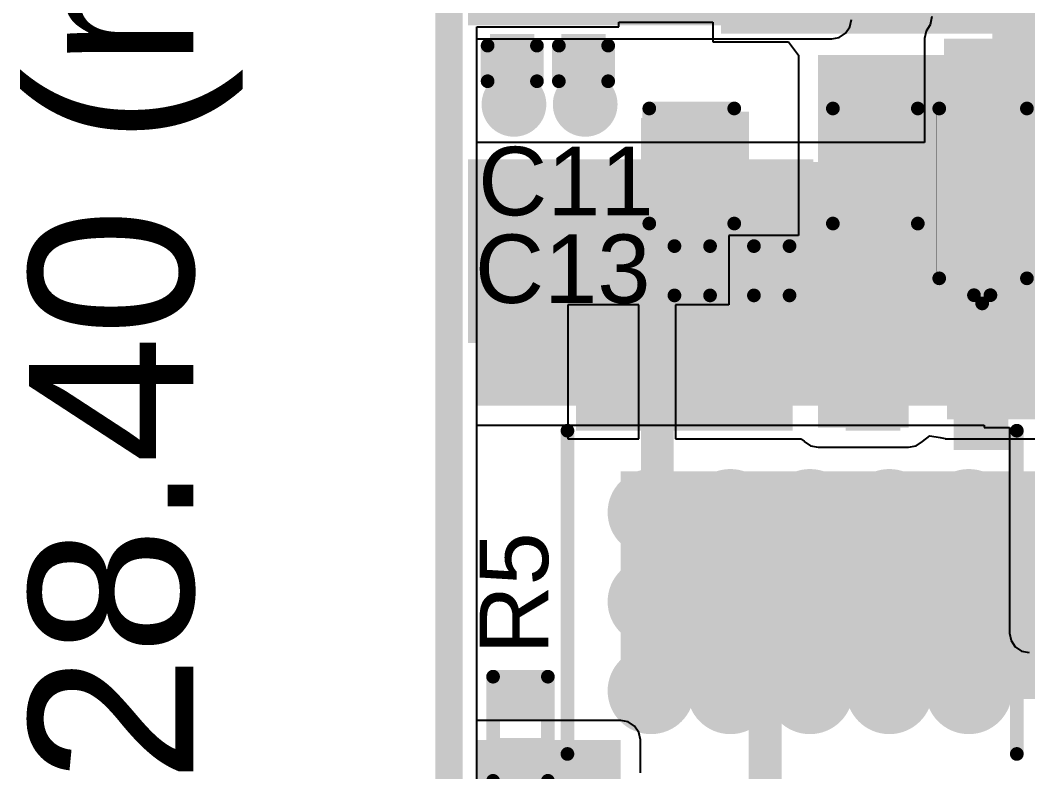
# Model space of a CAD drawing. Header units: millimetres. Extents: x -6 to 37.5, y -2.1 to 28.8.
# Drawn here: x -5.97 to 3.37, y 5.04 to 12.01 of the extents above; entities that cross this region are included whole.
import ezdxf

# ---------------------------------------------------------------- set-up
doc = ezdxf.new("R2010")
doc.units = ezdxf.units.MM
for name, color, linetype in [('BottomLayer', 5, 'Continuous'), ('BottomPaste', 16, 'Continuous'), ('BottomSolder', 6, 'Continuous'), ('Mechanical2', 216, 'Continuous'), ('TopLayer', 1, 'Continuous'), ('TopOverlay', 2, 'Continuous'), ('TopPaste', 8, 'Continuous'), ('TopSolder', 216, 'Continuous'), ('ViaHoleLayer', 16, 'Continuous')]:
    doc.layers.add(name, color=color, linetype=linetype)
doc.styles.add('Arial', font='arial.ttf', dxfattribs={"height": 0.2})

# ---------------------------------------------------------------- blocks, each defined once
blk = doc.blocks.new('QFNWB_56__7_7__4')
at = {"layer": 'TopLayer'}
for points in [[(3.1, -0.09), (3.75, -0.09), (3.75, -0.31), (3.1, -0.31)], [(3.1, -0.49), (3.75, -0.49), (3.75, -0.71), (3.1, -0.71)], [(3.1, -0.89), (3.75, -0.89), (3.75, -1.11), (3.1, -1.11)], [(3.1, -1.29), (3.75, -1.29), (3.75, -1.51), (3.1, -1.51)], [(3.1, -1.69), (3.75, -1.69), (3.75, -1.91), (3.1, -1.91)], [(3.1, -2.09), (3.75, -2.09), (3.75, -2.31), (3.1, -2.31)], [(3.1, -2.49), (3.75, -2.49), (3.75, -2.71), (3.1, -2.71)]]:
    blk.add_hatch(color=1, dxfattribs=at).paths.add_polyline_path(points)
at = {"layer": 'TopPaste'}
for points in [[(3.1, -0.09), (3.75, -0.09), (3.75, -0.31), (3.1, -0.31)], [(3.1, -0.49), (3.75, -0.49), (3.75, -0.71), (3.1, -0.71)], [(3.1, -0.89), (3.75, -0.89), (3.75, -1.11), (3.1, -1.11)], [(3.1, -1.29), (3.75, -1.29), (3.75, -1.51), (3.1, -1.51)], [(3.1, -1.69), (3.75, -1.69), (3.75, -1.91), (3.1, -1.91)], [(3.1, -2.09), (3.75, -2.09), (3.75, -2.31), (3.1, -2.31)], [(3.1, -2.49), (3.75, -2.49), (3.75, -2.71), (3.1, -2.71)]]:
    blk.add_hatch(color=8, dxfattribs=at).paths.add_polyline_path(points)
at = {"layer": 'TopSolder'}
for points in [[(2.9984, 0.4116), (3.8516, 0.4116), (3.8516, -0.0116), (2.9984, -0.0116)], [(2.9984, 0.0116), (3.8516, 0.0116), (3.8516, -0.4116), (2.9984, -0.4116)], [(2.9984, -0.3884), (3.8516, -0.3884), (3.8516, -0.8116), (2.9984, -0.8116)], [(2.9984, -0.7884), (3.8516, -0.7884), (3.8516, -1.2116), (2.9984, -1.2116)], [(2.9984, -1.1884), (3.8516, -1.1884), (3.8516, -1.6116), (2.9984, -1.6116)], [(2.9984, -1.5884), (3.8516, -1.5884), (3.8516, -2.0116), (2.9984, -2.0116)], [(2.9984, -1.9884), (3.8516, -1.9884), (3.8516, -2.4116), (2.9984, -2.4116)], [(2.9984, -2.3884), (3.8516, -2.3884), (3.8516, -2.8116), (2.9984, -2.8116)]]:
    blk.add_hatch(color=216, dxfattribs=at).paths.add_polyline_path(points)
blk = doc.blocks.new('R___0201_6')
at = {"layer": 'TopLayer'}
for points in [[(-0.41, 0.185), (-0.14, 0.185), (-0.14, -0.185), (-0.41, -0.185)], [(0.14, 0.185), (0.41, 0.185), (0.41, -0.185), (0.14, -0.185)]]:
    blk.add_hatch(color=1, dxfattribs=at).paths.add_polyline_path(points)
at = {"layer": 'TopPaste'}
for points in [[(-0.41, 0.185), (-0.14, 0.185), (-0.14, -0.185), (-0.41, -0.185)], [(0.14, 0.185), (0.41, 0.185), (0.41, -0.185), (0.14, -0.185)]]:
    blk.add_hatch(color=8, dxfattribs=at).paths.add_polyline_path(points)
at = {"layer": 'TopSolder'}
for points in [[(-0.465, 0.24), (-0.085, 0.24), (-0.085, -0.24), (-0.465, -0.24)], [(0.085, 0.24), (0.465, 0.24), (0.465, -0.24), (0.085, -0.24)]]:
    blk.add_hatch(color=216, dxfattribs=at).paths.add_polyline_path(points)
at = {"layer": 'TopOverlay', "const_width": 0.127}
for points in [[(-0.4826, 0.254), (0.4826, 0.254)], [(-0.4826, 0.254), (-0.4826, -0.254)], [(0.4826, 0.254), (0.4826, -0.254)], [(-0.4826, -0.254), (0.4826, -0.254)]]:
    blk.add_lwpolyline(points, dxfattribs=at)
at = {"layer": 'TopOverlay', "const_width": 0.0635}
for points in [[(-0.5143, 0.254, 1), (-0.4508, 0.254, 1)], [(-0.5143, 0.254, 1), (-0.4508, 0.254, 1)], [(0.4509, 0.254, 1), (0.5144, 0.254, 1)], [(0.4509, 0.254, 1), (0.5144, 0.254, 1)], [(-0.5143, -0.254, 1), (-0.4508, -0.254, 1)], [(-0.5143, -0.254, 1), (-0.4508, -0.254, 1)], [(0.4509, -0.254, 1), (0.5144, -0.254, 1)], [(0.4509, -0.254, 1), (0.5144, -0.254, 1)]]:
    blk.add_lwpolyline(points, format="xyb", close=True, dxfattribs=at)
blk = doc.blocks.new('16_MSOP_EP_14')
at = {"layer": 'TopLayer'}
for points in [[(-1.725, 1.9025), (-1.725, 1.5975), (-2.614, 1.5975), (-2.614, 1.9025)], [(2.614, 1.9025), (2.614, 1.5975), (1.725, 1.5975), (1.725, 1.9025)], [(0.8255, 1.4225), (0.8255, -1.4225), (-0.8255, -1.4225), (-0.8255, 1.4225)], [(-1.725, 0.9025), (-1.725, 0.5975), (-2.614, 0.5975), (-2.614, 0.9025)], [(2.614, 0.9025), (2.614, 0.5975), (1.725, 0.5975), (1.725, 0.9025)], [(-1.725, -0.0975), (-1.725, -0.4025), (-2.614, -0.4025), (-2.614, -0.0975)], [(2.614, -0.0975), (2.614, -0.4025), (1.725, -0.4025), (1.725, -0.0975)], [(-1.725, -0.5975), (-1.725, -0.9025), (-2.614, -0.9025), (-2.614, -0.5975)], [(2.614, -0.5975), (2.614, -0.9025), (1.725, -0.9025), (1.725, -0.5975)], [(-1.725, -1.0975), (-1.725, -1.4025), (-2.614, -1.4025), (-2.614, -1.0975)], [(2.614, -1.0975), (2.614, -1.4025), (1.725, -1.4025), (1.725, -1.0975)], [(-1.725, -1.5975), (-1.725, -1.9025), (-2.614, -1.9025), (-2.614, -1.5975)], [(2.614, -1.5975), (2.614, -1.9025), (1.725, -1.9025), (1.725, -1.5975)]]:
    blk.add_hatch(color=1, dxfattribs=at).paths.add_polyline_path(points)
at = {"layer": 'TopOverlay'}
blk.add_hatch(color=2, dxfattribs=at).paths.add_polyline_path([(-1.649, 1.496), (-1.4458, 1.496), (-1.4458, 2.0066), (-1.649, 2.0066)])
at = {"layer": 'TopPaste'}
for points in [[(-1.725, 1.9025), (-1.725, 1.5975), (-2.614, 1.5975), (-2.614, 1.9025)], [(2.614, 1.9025), (2.614, 1.5975), (1.725, 1.5975), (1.725, 1.9025)], [(0.8255, 1.4225), (0.8255, -1.4225), (-0.8255, -1.4225), (-0.8255, 1.4225)], [(-1.725, 0.9025), (-1.725, 0.5975), (-2.614, 0.5975), (-2.614, 0.9025)], [(2.614, 0.9025), (2.614, 0.5975), (1.725, 0.5975), (1.725, 0.9025)], [(-1.725, -0.0975), (-1.725, -0.4025), (-2.614, -0.4025), (-2.614, -0.0975)], [(2.614, -0.0975), (2.614, -0.4025), (1.725, -0.4025), (1.725, -0.0975)], [(-1.725, -0.5975), (-1.725, -0.9025), (-2.614, -0.9025), (-2.614, -0.5975)], [(2.614, -0.5975), (2.614, -0.9025), (1.725, -0.9025), (1.725, -0.5975)], [(-1.725, -1.0975), (-1.725, -1.4025), (-2.614, -1.4025), (-2.614, -1.0975)], [(2.614, -1.0975), (2.614, -1.4025), (1.725, -1.4025), (1.725, -1.0975)], [(-1.725, -1.5975), (-1.725, -1.9025), (-2.614, -1.9025), (-2.614, -1.5975)], [(2.614, -1.5975), (2.614, -1.9025), (1.725, -1.9025), (1.725, -1.5975)]]:
    blk.add_hatch(color=8, dxfattribs=at).paths.add_polyline_path(points)
at = {"layer": 'TopSolder'}
for points in [[(-1.6234, 2.0041), (-1.6234, 1.4959), (-2.7156, 1.4959), (-2.7156, 2.0041)], [(2.7156, 2.0041), (2.7156, 1.4959), (1.6234, 1.4959), (1.6234, 2.0041)], [(0.9271, 1.5241), (0.9271, -1.5241), (-0.9271, -1.5241), (-0.9271, 1.5241)], [(-1.6234, 1.0041), (-1.6234, 0.4959), (-2.7156, 0.4959), (-2.7156, 1.0041)], [(2.7156, 1.0041), (2.7156, 0.4959), (1.6234, 0.4959), (1.6234, 1.0041)], [(-1.6234, 0.0041), (-1.6234, -0.5041), (-2.7156, -0.5041), (-2.7156, 0.0041)], [(2.7156, 0.0041), (2.7156, -0.5041), (1.6234, -0.5041), (1.6234, 0.0041)], [(-1.6234, -0.4959), (-1.6234, -1.0041), (-2.7156, -1.0041), (-2.7156, -0.4959)], [(2.7156, -0.4959), (2.7156, -1.0041), (1.6234, -1.0041), (1.6234, -0.4959)], [(-1.6234, -0.9959), (-1.6234, -1.5041), (-2.7156, -1.5041), (-2.7156, -0.9959)], [(2.7156, -0.9959), (2.7156, -1.5041), (1.6234, -1.5041), (1.6234, -0.9959)], [(-1.6234, -1.4959), (-1.6234, -2.0041), (-2.7156, -2.0041), (-2.7156, -1.4959)], [(2.7156, -1.4959), (2.7156, -2.0041), (1.6234, -2.0041), (1.6234, -1.4959)]]:
    blk.add_hatch(color=216, dxfattribs=at).paths.add_polyline_path(points)
at = {"layer": 'TopOverlay', "const_width": 0.127}
for points in [[(1.3736, 2.0828), (-1.6236, 2.0828)], [(-2.8036, 1.7618), (-2.8798, 1.838)], [(-2.8798, 1.6856), (-2.8798, 1.838)], [(-2.8798, 1.6856), (-2.8036, 1.7618)], [(1.3736, -2.0828), (-1.6236, -2.0828)]]:
    blk.add_lwpolyline(points, dxfattribs=at)
at = {"layer": 'TopOverlay', "const_width": 0.0635}
for points in [[(-1.6553, 2.0828, 1), (-1.5918, 2.0828, 1)], [(1.3419, 2.0828, 1), (1.4054, 2.0828, 1)], [(-2.9116, 1.838, 1), (-2.8481, 1.838, 1)], [(-2.9116, 1.838, 1), (-2.8481, 1.838, 1)], [(-2.8354, 1.7618, 1), (-2.7719, 1.7618, 1)], [(-2.8354, 1.7618, 1), (-2.7719, 1.7618, 1)], [(-2.9116, 1.6856, 1), (-2.8481, 1.6856, 1)], [(-2.9116, 1.6856, 1), (-2.8481, 1.6856, 1)], [(-1.6553, -2.0828, 1), (-1.5918, -2.0828, 1)], [(1.3419, -2.0828, 1), (1.4054, -2.0828, 1)]]:
    blk.add_lwpolyline(points, format="xyb", close=True, dxfattribs=at)
blk = doc.blocks.new('1P_SMD_PAD_B_19')
at = {"layer": 'BottomLayer'}
blk.add_hatch(color=5, dxfattribs=at).paths.add_polyline_path([(-0.75, 1.5), (0.75, 1.5), (0.75, -1.5), (-0.75, -1.5)])
at = {"layer": 'BottomPaste'}
blk.add_hatch(color=16, dxfattribs=at).paths.add_polyline_path([(-0.75, 1.5), (0.75, 1.5), (0.75, -1.5), (-0.75, -1.5)])
at = {"layer": 'BottomSolder'}
blk.add_hatch(color=6, dxfattribs=at).paths.add_polyline_path([(-0.8516, 1.6016), (0.8516, 1.6016), (0.8516, -1.6016), (-0.8516, -1.6016)])
blk = doc.blocks.new('1P_SMD_PAD_B_20')
at = {"layer": 'BottomLayer'}
blk.add_hatch(color=5, dxfattribs=at).paths.add_polyline_path([(-0.75, 1.5), (0.75, 1.5), (0.75, -1.5), (-0.75, -1.5)])
at = {"layer": 'BottomPaste'}
blk.add_hatch(color=16, dxfattribs=at).paths.add_polyline_path([(-0.75, 1.5), (0.75, 1.5), (0.75, -1.5), (-0.75, -1.5)])
at = {"layer": 'BottomSolder'}
blk.add_hatch(color=6, dxfattribs=at).paths.add_polyline_path([(-0.8516, 1.6016), (0.8516, 1.6016), (0.8516, -1.6016), (-0.8516, -1.6016)])
blk = doc.blocks.new('CAP_0201_37')
at = {"layer": 'TopLayer'}
for points in [[(-0.45, 0.15), (-0.15, 0.15), (-0.15, -0.15), (-0.45, -0.15)], [(0.15, 0.15), (0.45, 0.15), (0.45, -0.15), (0.15, -0.15)]]:
    blk.add_hatch(color=1, dxfattribs=at).paths.add_polyline_path(points)
at = {"layer": 'TopPaste'}
for points in [[(-0.45, 0.15), (-0.15, 0.15), (-0.15, -0.15), (-0.45, -0.15)], [(0.15, 0.15), (0.45, 0.15), (0.45, -0.15), (0.15, -0.15)]]:
    blk.add_hatch(color=8, dxfattribs=at).paths.add_polyline_path(points)
at = {"layer": 'TopSolder'}
for points in [[(-0.505, 0.205), (-0.095, 0.205), (-0.095, -0.205), (-0.505, -0.205)], [(0.095, 0.205), (0.505, 0.205), (0.505, -0.205), (0.095, -0.205)]]:
    blk.add_hatch(color=216, dxfattribs=at).paths.add_polyline_path(points)
at = {"layer": 'TopOverlay', "const_width": 0.127}
for points in [[(-0.5334, 0.2286), (-0.2032, 0.2286)], [(-0.5334, 0.2286), (-0.5334, -0.2286)], [(0.2032, 0.2286), (0.5334, 0.2286)], [(0.5334, 0.2286), (0.5334, -0.2286)], [(-0.5334, -0.2286), (-0.2032, -0.2286)], [(0.2032, -0.2286), (0.5334, -0.2286)]]:
    blk.add_lwpolyline(points, dxfattribs=at)
at = {"layer": 'TopOverlay', "const_width": 0.0635}
for points in [[(-0.5652, 0.2286, 1), (-0.5017, 0.2286, 1)], [(-0.5652, 0.2286, 1), (-0.5017, 0.2286, 1)], [(-0.235, 0.2286, 1), (-0.1715, 0.2286, 1)], [(0.1714, 0.2286, 1), (0.2349, 0.2286, 1)], [(0.5016, 0.2286, 1), (0.5651, 0.2286, 1)], [(0.5016, 0.2286, 1), (0.5651, 0.2286, 1)], [(-0.5652, -0.2286, 1), (-0.5017, -0.2286, 1)], [(-0.5652, -0.2286, 1), (-0.5017, -0.2286, 1)], [(-0.235, -0.2286, 1), (-0.1715, -0.2286, 1)], [(0.1714, -0.2286, 1), (0.2349, -0.2286, 1)], [(0.5016, -0.2286, 1), (0.5651, -0.2286, 1)], [(0.5016, -0.2286, 1), (0.5651, -0.2286, 1)]]:
    blk.add_lwpolyline(points, format="xyb", close=True, dxfattribs=at)
blk = doc.blocks.new('CAP_0201_43')
at = {"layer": 'TopLayer'}
for points in [[(-0.45, 0.15), (-0.15, 0.15), (-0.15, -0.15), (-0.45, -0.15)], [(0.15, 0.15), (0.45, 0.15), (0.45, -0.15), (0.15, -0.15)]]:
    blk.add_hatch(color=1, dxfattribs=at).paths.add_polyline_path(points)
at = {"layer": 'TopPaste'}
for points in [[(-0.45, 0.15), (-0.15, 0.15), (-0.15, -0.15), (-0.45, -0.15)], [(0.15, 0.15), (0.45, 0.15), (0.45, -0.15), (0.15, -0.15)]]:
    blk.add_hatch(color=8, dxfattribs=at).paths.add_polyline_path(points)
at = {"layer": 'TopSolder'}
for points in [[(-0.505, 0.205), (-0.095, 0.205), (-0.095, -0.205), (-0.505, -0.205)], [(0.095, 0.205), (0.505, 0.205), (0.505, -0.205), (0.095, -0.205)]]:
    blk.add_hatch(color=216, dxfattribs=at).paths.add_polyline_path(points)
at = {"layer": 'TopOverlay', "const_width": 0.127}
for points in [[(-0.5334, 0.2286), (-0.5334, -0.2286)], [(-0.2032, 0.2286), (-0.5334, 0.2286)], [(0.5334, 0.2286), (0.2032, 0.2286)], [(0.5334, 0.2286), (0.5334, -0.2286)], [(-0.2032, -0.2286), (-0.5334, -0.2286)], [(0.5334, -0.2286), (0.2032, -0.2286)]]:
    blk.add_lwpolyline(points, dxfattribs=at)
at = {"layer": 'TopOverlay', "const_width": 0.0635}
for points in [[(-0.5651, 0.2286, 1), (-0.5016, 0.2286, 1)], [(-0.5651, 0.2286, 1), (-0.5016, 0.2286, 1)], [(-0.2349, 0.2286, 1), (-0.1714, 0.2286, 1)], [(0.1715, 0.2286, 1), (0.235, 0.2286, 1)], [(0.5017, 0.2286, 1), (0.5652, 0.2286, 1)], [(0.5017, 0.2286, 1), (0.5652, 0.2286, 1)], [(-0.5651, -0.2286, 1), (-0.5016, -0.2286, 1)], [(-0.5651, -0.2286, 1), (-0.5016, -0.2286, 1)], [(-0.2349, -0.2286, 1), (-0.1714, -0.2286, 1)], [(0.1715, -0.2286, 1), (0.235, -0.2286, 1)], [(0.5017, -0.2286, 1), (0.5652, -0.2286, 1)], [(0.5017, -0.2286, 1), (0.5652, -0.2286, 1)]]:
    blk.add_lwpolyline(points, format="xyb", close=True, dxfattribs=at)
blk = doc.blocks.new('RES_2512_B_69')
at = {"layer": 'BottomLayer'}
for points in [[(-4.05, 1.7), (-2.45, 1.7), (-2.45, -1.7), (-4.05, -1.7)], [(2.45, 1.7), (4.05, 1.7), (4.05, -1.7), (2.45, -1.7)]]:
    blk.add_hatch(color=5, dxfattribs=at).paths.add_polyline_path(points)
at = {"layer": 'BottomPaste'}
for points in [[(-4.05, 1.7), (-2.45, 1.7), (-2.45, -1.7), (-4.05, -1.7)], [(2.45, 1.7), (4.05, 1.7), (4.05, -1.7), (2.45, -1.7)]]:
    blk.add_hatch(color=16, dxfattribs=at).paths.add_polyline_path(points)
at = {"layer": 'BottomSolder'}
for points in [[(-4.1516, 1.8016), (-2.3484, 1.8016), (-2.3484, -1.8016), (-4.1516, -1.8016)], [(2.3484, 1.8016), (4.1516, 1.8016), (4.1516, -1.8016), (2.3484, -1.8016)]]:
    blk.add_hatch(color=6, dxfattribs=at).paths.add_polyline_path(points)
blk = doc.blocks.new('R___0402_74')
at = {"layer": 'TopLayer'}
for points in [[(-0.6985, -0.3175), (-0.6985, 0.3175), (-0.2413, 0.3175), (-0.2413, -0.3175)], [(0.2413, -0.3175), (0.2413, 0.3175), (0.6985, 0.3175), (0.6985, -0.3175)]]:
    blk.add_hatch(color=1, dxfattribs=at).paths.add_polyline_path(points)
at = {"layer": 'TopPaste'}
for points in [[(-0.6985, -0.3175), (-0.6985, 0.3175), (-0.2413, 0.3175), (-0.2413, -0.3175)], [(0.2413, -0.3175), (0.2413, 0.3175), (0.6985, 0.3175), (0.6985, -0.3175)]]:
    blk.add_hatch(color=8, dxfattribs=at).paths.add_polyline_path(points)
at = {"layer": 'TopSolder'}
for points in [[(-0.7535, -0.3725), (-0.7535, 0.3725), (-0.1863, 0.3725), (-0.1863, -0.3725)], [(0.1863, -0.3725), (0.1863, 0.3725), (0.7535, 0.3725), (0.7535, -0.3725)]]:
    blk.add_hatch(color=216, dxfattribs=at).paths.add_polyline_path(points)
at = {"layer": 'TopOverlay'}
for points, const_width in [([(0.7874, 0.4064), (-0.7874, 0.4064)], 0.127), ([(-0.7874, -0.4064), (-0.7874, 0.4064)], 0.127), ([(0.7874, -0.4064), (0.7874, 0.4064)], 0.127), ([(0.7874, -0.4064), (-0.7874, -0.4064)], 0.127), ([(0.8128, -0.4318), (-0.8128, -0.4318)], 0.00323)]:
    blk.add_lwpolyline(points, dxfattribs=dict(at, const_width=const_width))
for points, const_width in [([(-0.8191, 0.4064, 1), (-0.7556, 0.4064, 1)], 0.0635), ([(-0.8191, 0.4064, 1), (-0.7556, 0.4064, 1)], 0.0635), ([(0.7557, 0.4064, 1), (0.8192, 0.4064, 1)], 0.0635), ([(0.7557, 0.4064, 1), (0.8192, 0.4064, 1)], 0.0635), ([(-0.8191, -0.4064, 1), (-0.7556, -0.4064, 1)], 0.0635), ([(-0.8191, -0.4064, 1), (-0.7556, -0.4064, 1)], 0.0635), ([(0.7557, -0.4064, 1), (0.8192, -0.4064, 1)], 0.0635), ([(0.7557, -0.4064, 1), (0.8192, -0.4064, 1)], 0.0635), ([(-0.8136, -0.4318, 1), (-0.812, -0.4318, 1)], 0.00161), ([(0.812, -0.4318, 1), (0.8136, -0.4318, 1)], 0.00161)]:
    blk.add_lwpolyline(points, format="xyb", close=True, dxfattribs=dict(at, const_width=const_width))
blk = doc.blocks.new('CAP_0201_91')
at = {"layer": 'TopLayer'}
for points in [[(-0.45, 0.15), (-0.15, 0.15), (-0.15, -0.15), (-0.45, -0.15)], [(0.15, 0.15), (0.45, 0.15), (0.45, -0.15), (0.15, -0.15)]]:
    blk.add_hatch(color=1, dxfattribs=at).paths.add_polyline_path(points)
at = {"layer": 'TopPaste'}
for points in [[(-0.45, 0.15), (-0.15, 0.15), (-0.15, -0.15), (-0.45, -0.15)], [(0.15, 0.15), (0.45, 0.15), (0.45, -0.15), (0.15, -0.15)]]:
    blk.add_hatch(color=8, dxfattribs=at).paths.add_polyline_path(points)
at = {"layer": 'TopSolder'}
for points in [[(-0.505, 0.205), (-0.095, 0.205), (-0.095, -0.205), (-0.505, -0.205)], [(0.095, 0.205), (0.505, 0.205), (0.505, -0.205), (0.095, -0.205)]]:
    blk.add_hatch(color=216, dxfattribs=at).paths.add_polyline_path(points)
at = {"layer": 'TopOverlay', "const_width": 0.127}
for points in [[(-0.5334, 0.2286), (-0.2032, 0.2286)], [(-0.5334, 0.2286), (-0.5334, -0.2286)], [(0.2032, 0.2286), (0.5334, 0.2286)], [(0.5334, 0.2286), (0.5334, -0.2286)], [(-0.5334, -0.2286), (-0.2032, -0.2286)], [(0.2032, -0.2286), (0.5334, -0.2286)]]:
    blk.add_lwpolyline(points, dxfattribs=at)
at = {"layer": 'TopOverlay', "const_width": 0.0635}
for points in [[(-0.5652, 0.2286, 1), (-0.5017, 0.2286, 1)], [(-0.5652, 0.2286, 1), (-0.5017, 0.2286, 1)], [(-0.235, 0.2286, 1), (-0.1715, 0.2286, 1)], [(0.1714, 0.2286, 1), (0.2349, 0.2286, 1)], [(0.5016, 0.2286, 1), (0.5651, 0.2286, 1)], [(0.5016, 0.2286, 1), (0.5651, 0.2286, 1)], [(-0.5652, -0.2286, 1), (-0.5017, -0.2286, 1)], [(-0.5652, -0.2286, 1), (-0.5017, -0.2286, 1)], [(-0.235, -0.2286, 1), (-0.1715, -0.2286, 1)], [(0.1714, -0.2286, 1), (0.2349, -0.2286, 1)], [(0.5016, -0.2286, 1), (0.5651, -0.2286, 1)], [(0.5016, -0.2286, 1), (0.5651, -0.2286, 1)]]:
    blk.add_lwpolyline(points, format="xyb", close=True, dxfattribs=at)
blk = doc.blocks.new('C___0603_102')
at = {"layer": 'TopLayer'}
for points in [[(-0.381, 0.4445), (-0.381, -0.4445), (-1.143, -0.4445), (-1.143, 0.4445)], [(1.143, 0.4445), (1.143, -0.4445), (0.381, -0.4445), (0.381, 0.4445)]]:
    blk.add_hatch(color=1, dxfattribs=at).paths.add_polyline_path(points)
at = {"layer": 'TopPaste'}
for points in [[(-0.381, 0.4445), (-0.381, -0.4445), (-1.143, -0.4445), (-1.143, 0.4445)], [(1.143, 0.4445), (1.143, -0.4445), (0.381, -0.4445), (0.381, 0.4445)]]:
    blk.add_hatch(color=8, dxfattribs=at).paths.add_polyline_path(points)
at = {"layer": 'TopSolder'}
for points in [[(-0.321, 0.5045), (-0.321, -0.5045), (-1.203, -0.5045), (-1.203, 0.5045)], [(1.203, 0.5045), (1.203, -0.5045), (0.321, -0.5045), (0.321, 0.5045)]]:
    blk.add_hatch(color=216, dxfattribs=at).paths.add_polyline_path(points)
at = {"layer": 'TopOverlay', "const_width": 0.127}
for points in [[(-1.2446, 0.5334), (-1.2446, -0.5334)], [(-0.4572, 0.5334), (-1.2446, 0.5334)], [(1.2446, 0.5334), (0.4572, 0.5334)], [(1.2446, 0.5334), (1.2446, -0.5334)], [(-0.4572, -0.5334), (-1.2446, -0.5334)], [(1.2446, -0.5334), (0.4572, -0.5334)]]:
    blk.add_lwpolyline(points, dxfattribs=at)
at = {"layer": 'TopOverlay', "const_width": 0.0635}
for points in [[(-1.2764, 0.5334, 1), (-1.2129, 0.5334, 1)], [(-1.2764, 0.5334, 1), (-1.2129, 0.5334, 1)], [(-0.489, 0.5334, 1), (-0.4255, 0.5334, 1)], [(0.4254, 0.5334, 1), (0.4889, 0.5334, 1)], [(1.2128, 0.5334, 1), (1.2763, 0.5334, 1)], [(1.2128, 0.5334, 1), (1.2763, 0.5334, 1)], [(-1.2764, -0.5334, 1), (-1.2129, -0.5334, 1)], [(-1.2764, -0.5334, 1), (-1.2129, -0.5334, 1)], [(-0.489, -0.5334, 1), (-0.4255, -0.5334, 1)], [(0.4254, -0.5334, 1), (0.4889, -0.5334, 1)], [(1.2128, -0.5334, 1), (1.2763, -0.5334, 1)], [(1.2128, -0.5334, 1), (1.2763, -0.5334, 1)]]:
    blk.add_lwpolyline(points, format="xyb", close=True, dxfattribs=at)

msp = doc.modelspace()

# ---------------------------------------------------------------- hatches: boundary and pattern name
at = {"layer": 'BottomLayer'}
for points in [[(2.5908, 8.4328), (4.7752, 8.4328), (4.7752, 11.8364), (2.5908, 11.8364)], [(-1.7526, 8.4328), (4.7752, 8.4328), (4.7752, 10.6934), (-1.7526, 10.6934)]]:
    msp.add_hatch(color=5, dxfattribs=at).paths.add_polyline_path(points)
h = msp.add_hatch(color=5, dxfattribs=at)
edge = h.paths.add_edge_path()
edge.add_arc((-1.397, 11.2268), 0.3, 0, 360)
h = msp.add_hatch(color=5, dxfattribs=at)
edge = h.paths.add_edge_path()
edge.add_arc((-0.7366, 11.2268), 0.3, 0, 360)
h = msp.add_hatch(color=5, dxfattribs=at)
edge = h.paths.add_edge_path()
edge.add_arc((-0.127, 7.4441), 0.3, 0, 360)
h = msp.add_hatch(color=5, dxfattribs=at)
edge = h.paths.add_edge_path()
edge.add_arc((0.6096, 7.4441), 0.3, 0, 360)
h = msp.add_hatch(color=5, dxfattribs=at)
edge = h.paths.add_edge_path()
edge.add_arc((1.3462, 7.4441), 0.3, 0, 360)
h = msp.add_hatch(color=5, dxfattribs=at)
edge = h.paths.add_edge_path()
edge.add_arc((2.0828, 7.4441), 0.3, 0, 360)
h = msp.add_hatch(color=5, dxfattribs=at)
edge = h.paths.add_edge_path()
edge.add_arc((2.8194, 7.4441), 0.3, 0, 360)
h = msp.add_hatch(color=5, dxfattribs=at)
edge = h.paths.add_edge_path()
edge.add_arc((-0.127, 6.6167), 0.3, 0, 360)
h = msp.add_hatch(color=5, dxfattribs=at)
edge = h.paths.add_edge_path()
edge.add_arc((0.6096, 6.6167), 0.3, 0, 360)
h = msp.add_hatch(color=5, dxfattribs=at)
edge = h.paths.add_edge_path()
edge.add_arc((1.3462, 6.6167), 0.3, 0, 360)
h = msp.add_hatch(color=5, dxfattribs=at)
edge = h.paths.add_edge_path()
edge.add_arc((2.0828, 6.6167), 0.3, 0, 360)
h = msp.add_hatch(color=5, dxfattribs=at)
edge = h.paths.add_edge_path()
edge.add_arc((2.8194, 6.6167), 0.3, 0, 360)
h = msp.add_hatch(color=5, dxfattribs=at)
edge = h.paths.add_edge_path()
edge.add_arc((-0.127, 5.7893), 0.3, 0, 360)
h = msp.add_hatch(color=5, dxfattribs=at)
edge = h.paths.add_edge_path()
edge.add_arc((0.6096, 5.7893), 0.3, 0, 360)
h = msp.add_hatch(color=5, dxfattribs=at)
edge = h.paths.add_edge_path()
edge.add_arc((1.3462, 5.7893), 0.3, 0, 360)
h = msp.add_hatch(color=5, dxfattribs=at)
edge = h.paths.add_edge_path()
edge.add_arc((2.0828, 5.7893), 0.3, 0, 360)
h = msp.add_hatch(color=5, dxfattribs=at)
edge = h.paths.add_edge_path()
edge.add_arc((2.8194, 5.7893), 0.3, 0, 360)
at = {"layer": 'BottomSolder'}
h = msp.add_hatch(color=6, dxfattribs=at)
edge = h.paths.add_edge_path()
edge.add_arc((-0.127, 7.4441), 0.4016, 0, 360)
h = msp.add_hatch(color=6, dxfattribs=at)
edge = h.paths.add_edge_path()
edge.add_arc((0.6096, 7.4441), 0.4016, 0, 360)
h = msp.add_hatch(color=6, dxfattribs=at)
edge = h.paths.add_edge_path()
edge.add_arc((1.3462, 7.4441), 0.4016, 0, 360)
h = msp.add_hatch(color=6, dxfattribs=at)
edge = h.paths.add_edge_path()
edge.add_arc((2.0828, 7.4441), 0.4016, 0, 360)
h = msp.add_hatch(color=6, dxfattribs=at)
edge = h.paths.add_edge_path()
edge.add_arc((2.8194, 7.4441), 0.4016, 0, 360)
h = msp.add_hatch(color=6, dxfattribs=at)
edge = h.paths.add_edge_path()
edge.add_arc((-0.127, 6.6167), 0.4016, 0, 360)
h = msp.add_hatch(color=6, dxfattribs=at)
edge = h.paths.add_edge_path()
edge.add_arc((0.6096, 6.6167), 0.4016, 0, 360)
h = msp.add_hatch(color=6, dxfattribs=at)
edge = h.paths.add_edge_path()
edge.add_arc((1.3462, 6.6167), 0.4016, 0, 360)
h = msp.add_hatch(color=6, dxfattribs=at)
edge = h.paths.add_edge_path()
edge.add_arc((2.0828, 6.6167), 0.4016, 0, 360)
h = msp.add_hatch(color=6, dxfattribs=at)
edge = h.paths.add_edge_path()
edge.add_arc((2.8194, 6.6167), 0.4016, 0, 360)
h = msp.add_hatch(color=6, dxfattribs=at)
edge = h.paths.add_edge_path()
edge.add_arc((-0.127, 5.7893), 0.4016, 0, 360)
h = msp.add_hatch(color=6, dxfattribs=at)
edge = h.paths.add_edge_path()
edge.add_arc((0.6096, 5.7893), 0.4016, 0, 360)
h = msp.add_hatch(color=6, dxfattribs=at)
edge = h.paths.add_edge_path()
edge.add_arc((1.3462, 5.7893), 0.4016, 0, 360)
h = msp.add_hatch(color=6, dxfattribs=at)
edge = h.paths.add_edge_path()
edge.add_arc((2.0828, 5.7893), 0.4016, 0, 360)
h = msp.add_hatch(color=6, dxfattribs=at)
edge = h.paths.add_edge_path()
edge.add_arc((2.8194, 5.7893), 0.4016, 0, 360)
at = {"layer": 'TopLayer'}
for points in [[(1.4224, 10.6172), (8.0264, 10.6172), (8.0264, 11.684), (1.4224, 11.684)], [(1.4224, 8.2296), (2.2606, 8.2296), (2.2606, 11.2268), (1.4224, 11.2268)], [(-0.2208, 9.4554), (0.5588, 9.4554), (0.5588, 11.0998), (-0.2208, 11.0998)], [(2.6162, 8.3058), (3.81, 8.3058), (3.81, 10.1854), (2.6162, 10.1854)], [(-0.4064, 5.715), (7.1628, 5.715), (7.1628, 7.8232), (-0.4064, 7.8232)], [(-1.7526, 3.9624), (-0.4064, 3.9624), (-0.4064, 5.334), (-1.7526, 5.334)]]:
    msp.add_hatch(color=1, dxfattribs=at).paths.add_polyline_path(points)
h = msp.add_hatch(color=1, dxfattribs=at)
edge = h.paths.add_edge_path()
edge.add_arc((-1.397, 11.2268), 0.3, 0, 360)
h = msp.add_hatch(color=1, dxfattribs=at)
edge = h.paths.add_edge_path()
edge.add_arc((-0.7366, 11.2268), 0.3, 0, 360)
h = msp.add_hatch(color=1, dxfattribs=at)
edge = h.paths.add_edge_path()
edge.add_arc((-0.127, 7.4441), 0.3, 0, 360)
h = msp.add_hatch(color=1, dxfattribs=at)
edge = h.paths.add_edge_path()
edge.add_arc((0.6096, 7.4441), 0.3, 0, 360)
h = msp.add_hatch(color=1, dxfattribs=at)
edge = h.paths.add_edge_path()
edge.add_arc((1.3462, 7.4441), 0.3, 0, 360)
h = msp.add_hatch(color=1, dxfattribs=at)
edge = h.paths.add_edge_path()
edge.add_arc((2.0828, 7.4441), 0.3, 0, 360)
h = msp.add_hatch(color=1, dxfattribs=at)
edge = h.paths.add_edge_path()
edge.add_arc((2.8194, 7.4441), 0.3, 0, 360)
h = msp.add_hatch(color=1, dxfattribs=at)
edge = h.paths.add_edge_path()
edge.add_arc((-0.127, 6.6167), 0.3, 0, 360)
h = msp.add_hatch(color=1, dxfattribs=at)
edge = h.paths.add_edge_path()
edge.add_arc((0.6096, 6.6167), 0.3, 0, 360)
h = msp.add_hatch(color=1, dxfattribs=at)
edge = h.paths.add_edge_path()
edge.add_arc((1.3462, 6.6167), 0.3, 0, 360)
h = msp.add_hatch(color=1, dxfattribs=at)
edge = h.paths.add_edge_path()
edge.add_arc((2.0828, 6.6167), 0.3, 0, 360)
h = msp.add_hatch(color=1, dxfattribs=at)
edge = h.paths.add_edge_path()
edge.add_arc((2.8194, 6.6167), 0.3, 0, 360)
h = msp.add_hatch(color=1, dxfattribs=at)
edge = h.paths.add_edge_path()
edge.add_arc((-0.127, 5.7893), 0.3, 0, 360)
h = msp.add_hatch(color=1, dxfattribs=at)
edge = h.paths.add_edge_path()
edge.add_arc((0.6096, 5.7893), 0.3, 0, 360)
h = msp.add_hatch(color=1, dxfattribs=at)
edge = h.paths.add_edge_path()
edge.add_arc((1.3462, 5.7893), 0.3, 0, 360)
h = msp.add_hatch(color=1, dxfattribs=at)
edge = h.paths.add_edge_path()
edge.add_arc((2.0828, 5.7893), 0.3, 0, 360)
h = msp.add_hatch(color=1, dxfattribs=at)
edge = h.paths.add_edge_path()
edge.add_arc((2.8194, 5.7893), 0.3, 0, 360)
at = {"layer": 'TopSolder'}
h = msp.add_hatch(color=216, dxfattribs=at)
edge = h.paths.add_edge_path()
edge.add_arc((-0.127, 7.4441), 0.4016, 0, 360)
h = msp.add_hatch(color=216, dxfattribs=at)
edge = h.paths.add_edge_path()
edge.add_arc((0.6096, 7.4441), 0.4016, 0, 360)
h = msp.add_hatch(color=216, dxfattribs=at)
edge = h.paths.add_edge_path()
edge.add_arc((1.3462, 7.4441), 0.4016, 0, 360)
h = msp.add_hatch(color=216, dxfattribs=at)
edge = h.paths.add_edge_path()
edge.add_arc((2.0828, 7.4441), 0.4016, 0, 360)
h = msp.add_hatch(color=216, dxfattribs=at)
edge = h.paths.add_edge_path()
edge.add_arc((2.8194, 7.4441), 0.4016, 0, 360)
h = msp.add_hatch(color=216, dxfattribs=at)
edge = h.paths.add_edge_path()
edge.add_arc((-0.127, 6.6167), 0.4016, 0, 360)
h = msp.add_hatch(color=216, dxfattribs=at)
edge = h.paths.add_edge_path()
edge.add_arc((0.6096, 6.6167), 0.4016, 0, 360)
h = msp.add_hatch(color=216, dxfattribs=at)
edge = h.paths.add_edge_path()
edge.add_arc((1.3462, 6.6167), 0.4016, 0, 360)
h = msp.add_hatch(color=216, dxfattribs=at)
edge = h.paths.add_edge_path()
edge.add_arc((2.0828, 6.6167), 0.4016, 0, 360)
h = msp.add_hatch(color=216, dxfattribs=at)
edge = h.paths.add_edge_path()
edge.add_arc((2.8194, 6.6167), 0.4016, 0, 360)
h = msp.add_hatch(color=216, dxfattribs=at)
edge = h.paths.add_edge_path()
edge.add_arc((-0.127, 5.7893), 0.4016, 0, 360)
h = msp.add_hatch(color=216, dxfattribs=at)
edge = h.paths.add_edge_path()
edge.add_arc((0.6096, 5.7893), 0.4016, 0, 360)
h = msp.add_hatch(color=216, dxfattribs=at)
edge = h.paths.add_edge_path()
edge.add_arc((1.3462, 5.7893), 0.4016, 0, 360)
h = msp.add_hatch(color=216, dxfattribs=at)
edge = h.paths.add_edge_path()
edge.add_arc((2.0828, 5.7893), 0.4016, 0, 360)
h = msp.add_hatch(color=216, dxfattribs=at)
edge = h.paths.add_edge_path()
edge.add_arc((2.8194, 5.7893), 0.4016, 0, 360)
at = {"layer": 'ViaHoleLayer'}
h = msp.add_hatch(color=16, dxfattribs=at)
edge = h.paths.add_edge_path()
edge.add_arc((-1.397, 11.2268), 0.15, 0, 360)
h = msp.add_hatch(color=16, dxfattribs=at)
edge = h.paths.add_edge_path()
edge.add_arc((-0.7366, 11.2268), 0.15, 0, 360)
h = msp.add_hatch(color=16, dxfattribs=at)
edge = h.paths.add_edge_path()
edge.add_arc((-0.127, 7.4441), 0.15, 0, 360)
h = msp.add_hatch(color=16, dxfattribs=at)
edge = h.paths.add_edge_path()
edge.add_arc((0.6096, 7.4441), 0.15, 0, 360)
h = msp.add_hatch(color=16, dxfattribs=at)
edge = h.paths.add_edge_path()
edge.add_arc((1.3462, 7.4441), 0.15, 0, 360)
h = msp.add_hatch(color=16, dxfattribs=at)
edge = h.paths.add_edge_path()
edge.add_arc((2.0828, 7.4441), 0.15, 0, 360)
h = msp.add_hatch(color=16, dxfattribs=at)
edge = h.paths.add_edge_path()
edge.add_arc((2.8194, 7.4441), 0.15, 0, 360)
h = msp.add_hatch(color=16, dxfattribs=at)
edge = h.paths.add_edge_path()
edge.add_arc((-0.127, 6.6167), 0.15, 0, 360)
h = msp.add_hatch(color=16, dxfattribs=at)
edge = h.paths.add_edge_path()
edge.add_arc((0.6096, 6.6167), 0.15, 0, 360)
h = msp.add_hatch(color=16, dxfattribs=at)
edge = h.paths.add_edge_path()
edge.add_arc((1.3462, 6.6167), 0.15, 0, 360)
h = msp.add_hatch(color=16, dxfattribs=at)
edge = h.paths.add_edge_path()
edge.add_arc((2.0828, 6.6167), 0.15, 0, 360)
h = msp.add_hatch(color=16, dxfattribs=at)
edge = h.paths.add_edge_path()
edge.add_arc((2.8194, 6.6167), 0.15, 0, 360)
h = msp.add_hatch(color=16, dxfattribs=at)
edge = h.paths.add_edge_path()
edge.add_arc((-0.127, 5.7893), 0.15, 0, 360)
h = msp.add_hatch(color=16, dxfattribs=at)
edge = h.paths.add_edge_path()
edge.add_arc((0.6096, 5.7893), 0.15, 0, 360)
h = msp.add_hatch(color=16, dxfattribs=at)
edge = h.paths.add_edge_path()
edge.add_arc((1.3462, 5.7893), 0.15, 0, 360)
h = msp.add_hatch(color=16, dxfattribs=at)
edge = h.paths.add_edge_path()
edge.add_arc((2.0828, 5.7893), 0.15, 0, 360)
h = msp.add_hatch(color=16, dxfattribs=at)
edge = h.paths.add_edge_path()
edge.add_arc((2.8194, 5.7893), 0.15, 0, 360)

# ---------------------------------------------------------------- linework, layer by layer
at = {"layer": 'BottomLayer'}
for p, q in [((1.7169, 11.9448), (1.7307, 12.0142)), ((2.4626, 11.9646), (2.4233, 11.9058)), ((2.476, 12.0408), (2.4626, 11.9646)), ((1.6188, 11.8467), (1.6776, 11.886)), ((1.6776, 11.886), (1.7169, 11.9448)), ((2.4233, 11.9058), (2.4095, 11.8364)), ((-1.741, 10.8747), (-1.741, 11.8329)), ((-1.741, 11.8329), (1.5494, 11.8329)), ((1.5494, 11.8329), (1.6188, 11.8467)), ((2.4095, 11.8364), (2.4095, 10.8747)), ((2.4095, 10.8747), (-1.741, 10.8747)), ((-1.741, 3.3678), (-1.741, 8.2515)), ((-1.741, 8.2515), (2.9604, 8.2515)), ((2.9604, 8.2515), (2.9604, 8.2314)), ((2.9604, 8.2314), (3.1969, 8.2314)), ((3.1969, 8.2314), (3.1969, 6.3246)), ((3.1969, 6.3246), (3.2107, 6.2552)), ((3.2107, 6.2552), (3.25, 6.1964)), ((3.25, 6.1964), (3.3088, 6.1571)), ((3.3088, 6.1571), (3.3782, 6.1433))]:
    msp.add_line(p, q, dxfattribs=at)
at = {"layer": 'Mechanical2', "const_width": 0.254}
msp.add_lwpolyline([(-2, -2), (-2, 26.3972)], dxfattribs=at)
at = {"layer": 'TopLayer'}
for p, q in [((-0.4244, 11.947), (-0.4244, 11.9899)), ((-0.4244, 11.9899), (0.4461, 11.9899)), ((0.4461, 11.9899), (0.4461, 11.8056)), ((-1.741, 11.8203), (-1.7404, 11.947)), ((-1.7404, 11.947), (-1.207, 11.947)), ((-1.207, 11.947), (-1.0848, 11.947)), ((-1.0848, 11.947), (-1.0848, 11.947)), ((-1.0848, 11.947), (-1.08, 11.947)), ((-1.08, 11.947), (-1.08, 11.947)), ((-1.08, 11.947), (-0.4244, 11.947)), ((-1.741, 5.5153), (-1.741, 11.8203)), ((0.4461, 11.8056), (1.1487, 11.8056)), ((1.1487, 11.8056), (1.2411, 11.684)), ((1.2411, 11.684), (1.2411, 11.2268)), ((1.2411, 11.2268), (1.2411, 10.0118)), ((1.2411, 10.0118), (0.5964, 10.0118)), ((0.5964, 10.0118), (0.5964, 9.3694)), ((-0.2381, 9.3694), (-0.8987, 9.3694)), ((-0.8987, 9.3694), (-0.8987, 8.1248)), ((-0.2381, 8.1248), (-0.2381, 9.3694)), ((0.5964, 9.3694), (0.1013, 9.3694)), ((0.1013, 9.3694), (0.1013, 8.1248)), ((2.3894, 8.1024), (2.458, 8.1547)), ((2.458, 8.1547), (2.553, 8.1371)), ((2.553, 8.1371), (2.6013, 8.1275)), ((2.6013, 8.1275), (2.6013, 8.1248)), ((-0.8987, 8.1248), (-0.2381, 8.1248)), ((0.1013, 8.1248), (1.2619, 8.1248)), ((1.2619, 8.1248), (1.2928, 8.1036)), ((1.2928, 8.1036), (1.2942, 8.1014)), ((1.2942, 8.1014), (1.353, 8.0621)), ((1.353, 8.0621), (1.4224, 8.0483)), ((1.4224, 8.0483), (2.2606, 8.0483)), ((2.2606, 8.0483), (2.33, 8.0621)), ((2.33, 8.0621), (2.3888, 8.1014)), ((2.3888, 8.1014), (2.3894, 8.1024)), ((2.6013, 8.1248), (2.6146, 8.1248)), ((2.6146, 8.1248), (2.6162, 8.1245)), ((2.6162, 8.1245), (3.81, 8.1245)), ((-0.4064, 5.5153), (-1.741, 5.5153)), ((-0.337, 5.5015), (-0.4064, 5.5153)), ((-0.2782, 5.4622), (-0.337, 5.5015)), ((-0.2389, 5.4034), (-0.2782, 5.4622)), ((-0.2251, 5.334), (-0.2389, 5.4034)), ((-0.2251, 5.0304), (-0.2251, 5.334))]:
    msp.add_line(p, q, dxfattribs=at)
for points, const_width in [([(-0.0684, 10.2468), (0.34, 10.6553)], 0.3048), ([(1.864, 10.6553), (1.9316, 10.5878)], 0.254), ([(-0.0684, 8.7471), (-0.0684, 10.2468)], 0.3048), ([(0.9316, 8.7471), (0.9316, 9.684)], 0.254), ([(-0.0684, 7.155), (-0.0684, 8.7471)], 0.3048), ([(-0.0684, 7.155), (0.0762, 7.0104)], 0.3048), ([(0.6604, 6.1449), (0.6912, 6.1449)], 0.3048), ([(0.6912, 6.1449), (0.9316, 5.9046)], 0.3048), ([(0.9316, 4.4081), (0.9316, 5.9046)], 0.3048)]:
    msp.add_lwpolyline(points, dxfattribs=dict(at, const_width=const_width))
for points, const_width in [([(0.2638, 10.6553, 1), (0.4162, 10.6553, 1)], 0.1524), ([(1.8005, 10.6553, 1), (1.9275, 10.6553, 1)], 0.127), ([(1.8681, 10.5878, 1), (1.9951, 10.5878, 1)], 0.127), ([(-0.1446, 10.2468, 1), (0.0078, 10.2468, 1)], 0.1524), ([(-0.1446, 10.2468, 1), (0.0078, 10.2468, 1)], 0.1524), ([(0.8681, 9.684, 1), (0.9951, 9.684, 1)], 0.127), ([(-0.1446, 8.7471, 1), (0.0078, 8.7471, 1)], 0.1524), ([(-0.1446, 8.7471, 1), (0.0078, 8.7471, 1)], 0.1524), ([(0.8681, 8.7471, 1), (0.9951, 8.7471, 1)], 0.127), ([(-0.1446, 7.155, 1), (0.0078, 7.155, 1)], 0.1524), ([(-0.1446, 7.155, 1), (0.0078, 7.155, 1)], 0.1524), ([(0, 7.0104, 1), (0.1524, 7.0104, 1)], 0.1524), ([(0.5842, 6.1449, 1), (0.7366, 6.1449, 1)], 0.1524), ([(0.615, 6.1449, 1), (0.7674, 6.1449, 1)], 0.1524), ([(0.615, 6.1449, 1), (0.7674, 6.1449, 1)], 0.1524), ([(0.8554, 5.9046, 1), (1.0078, 5.9046, 1)], 0.1524), ([(0.8554, 5.9046, 1), (1.0078, 5.9046, 1)], 0.1524)]:
    msp.add_lwpolyline(points, format="xyb", close=True, dxfattribs=dict(at, const_width=const_width))

# ---------------------------------------------------------------- block references
for name, p, rotation in [('QFNWB_56__7_7__4', (3.3339, 15.7333), 270), ('1P_SMD_PAD_B_19', (-0.2221, 12.8123), 270), ('CAP_0201_91', (-1.4125, 11.9748), 90), ('CAP_0201_37', (-0.7521, 11.9748), 90), ('RES_2512_B_69', (7.1882, 10.1092), 180), ('C___0603_102', (1.102, 10.6553), 180), ('R___0402_74', (2.9516, 10.4013), 270), ('1P_SMD_PAD_B_20', (-0.2221, 9.8659), 270), ('CAP_0201_43', (0.6242, 9.684), 180), ('16_MSOP_EP_14', (1.1816, 6.5777), 270), ('R___0201_6', (-1.3364, 5.4378), 90)]:
    msp.add_blockref(name, p, dxfattribs=dict(rotation=rotation))

# ---------------------------------------------------------------- texts
at = {"layer": 'Mechanical2', "style": 'Arial'}
msp.add_text('28.40 (mm)', height=1.524, rotation=90, dxfattribs=at).set_placement((-4.369, 4.9364))
at = {"layer": 'TopOverlay', "style": 'Arial'}
for s, p in [('C11', (-1.7291, 10.1982)), ('C13', (-1.7587, 9.3854))]:
    msp.add_text(s, height=0.635, dxfattribs=at).set_placement(p)
msp.add_text('R5', height=0.635, rotation=90, dxfattribs=at).set_placement((-1.0796, 6.1258))

doc.saveas('drawing.dxf')
